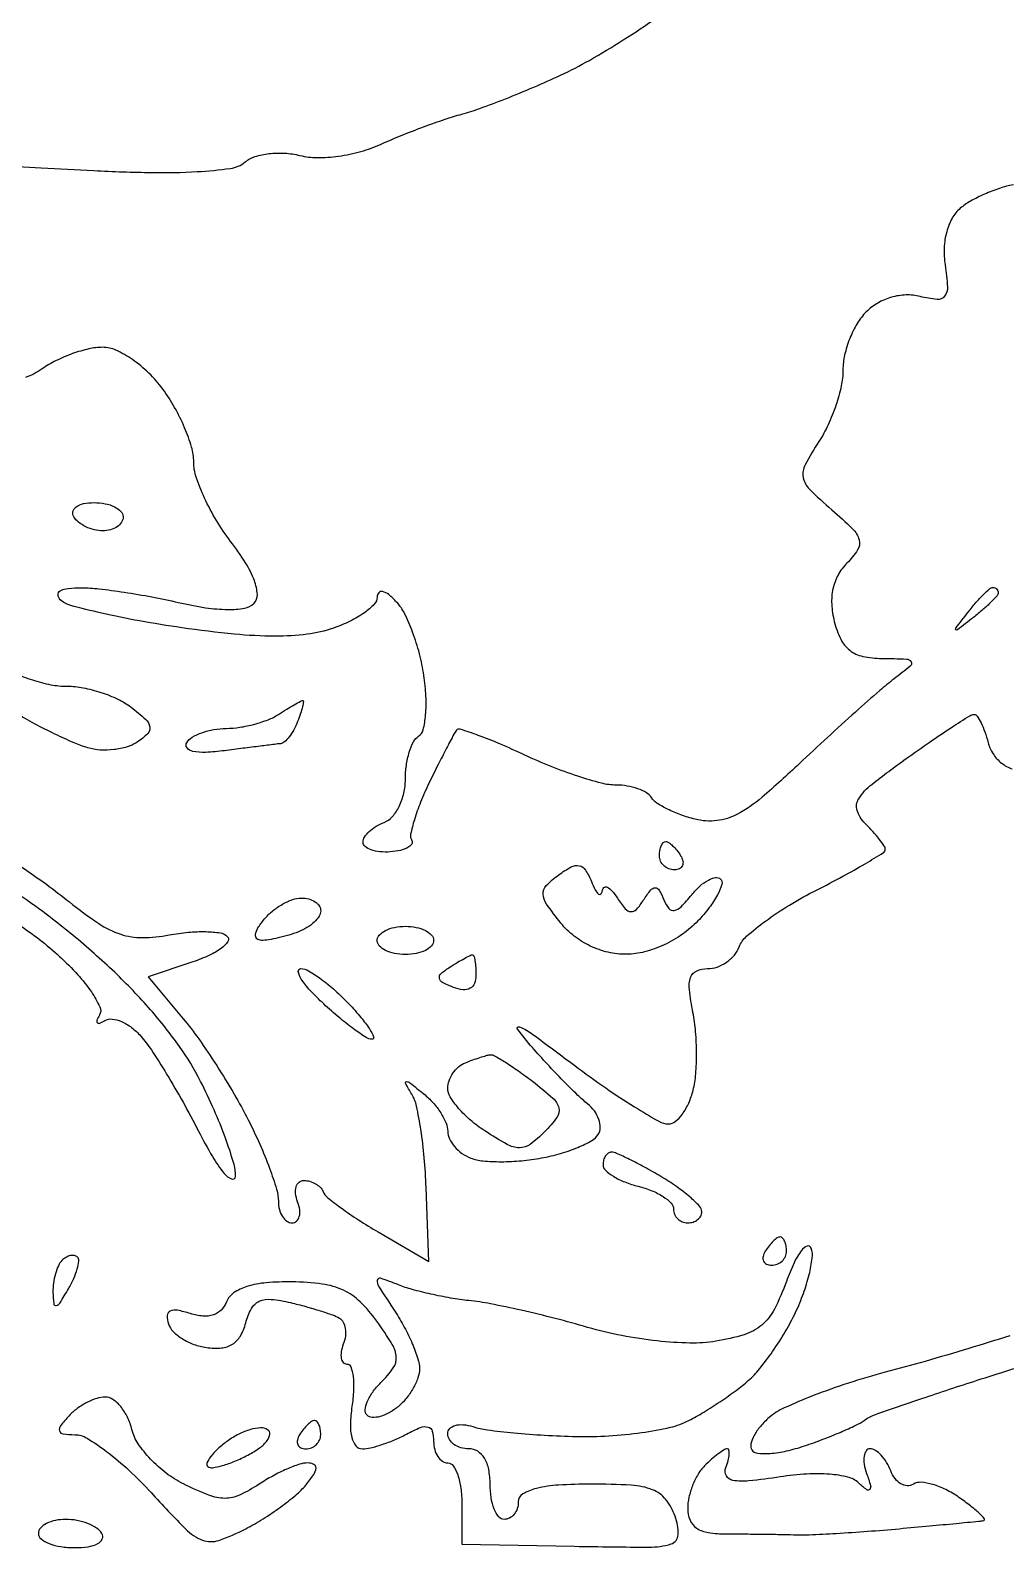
# Model space of a CAD drawing. Extents: x 0 to 102, y 0 to 135.
# Drawn here: x 20.51 to 26.36, y 86.55 to 95.64 of the extents above; entities that cross this region are included whole.
import ezdxf

# ---------------------------------------------------------------- set-up
doc = ezdxf.new("R2010")
doc.units = 0
doc.header["$MEASUREMENT"] = 0

msp = doc.modelspace()

# ---------------------------------------------------------------- linework, layer by layer
for points in [[(20.289188, 94.827389, 0.000199), (20.574658, 94.812258, 0.000149), (20.888977, 94.795818, 0.008701), (21.238069, 94.78375, 0.01843), (21.508613, 94.789081, 0.019747), (21.708898, 94.808377, 0.140206), (21.797328, 94.847246, -0.097746), (21.855703, 94.878974, -0.046412), (21.939745, 94.896906, -0.043579), (22.034192, 94.899775, -0.047326), (22.125051, 94.88592, 0.06205), (22.229068, 94.87317, 0.034378), (22.356846, 94.88222, 0.033029), (22.490371, 94.910048, 0.038112), (22.612599, 94.954346, -0.009859), (22.732083, 95.00545, -0.00721), (22.866616, 95.057634, -0.007289), (22.995551, 95.103393, -0.015958), (23.0958, 95.133804, 0.021246), (23.20264, 95.167452, 0.006964), (23.357002, 95.225823, 0.006924), (23.526735, 95.295453, 0.007774), (23.688, 95.367217, 0.021011), (23.859959, 95.455925, 0.011455), (24.063542, 95.578286, 0.011397), (24.265132, 95.712354, 0.017744)], [(26.401508, 94.710915, 0.033405), (26.318523, 94.689102, 0.023484), (26.228506, 94.654107, 0.023797), (26.145158, 94.612258, 0.044983), (26.083264, 94.569657, 0.09334), (26.034708, 94.511056, 0.061087), (26.001765, 94.429472, 0.05498), (25.986996, 94.332986, 0.046978), (25.992329, 94.230207, -0.020325), (26.006318, 94.09758, -0.185755), (25.98932, 94.043187, -0.253853), (25.943848, 94.02378, -0.03804), (25.842495, 94.041164, 0.069488), (25.757905, 94.050262, 0.062024), (25.670559, 94.03657, 0.061391), (25.588403, 94.001641, 0.065283), (25.519062, 93.948376, 0.062167), (25.465797, 93.879918, 0.039116), (25.420849, 93.788936, 0.038826), (25.390187, 93.690874, 0.056419), (25.38, 93.600881, -0.053474), (25.369744, 93.505258, -0.027638), (25.337754, 93.389199, -0.027124), (25.291254, 93.272254, -0.036854), (25.236184, 93.172956, 0.022966), (25.153362, 93.032927, 0.170154), (25.141873, 92.957473, 0.152401), (25.179298, 92.887044, 0.017381), (25.31322, 92.763497, -0.015997), (25.437967, 92.649052, -0.130971), (25.477075, 92.583213, -0.215201), (25.468059, 92.522912, -0.053314), (25.403767, 92.443225, 0.070741), (25.350748, 92.372627, 0.072638), (25.320097, 92.29067, 0.066915), (25.312708, 92.197609, 0.047913), (25.328343, 92.09426, 0.051341), (25.367008, 91.987841, 0.115741), (25.420744, 91.9216, 0.113732), (25.499002, 91.885491, 0.04858), (25.614262, 91.872909, -0.006656), (25.760759, 91.869253, -0.254343), (25.78809, 91.853004, -0.369756), (25.783517, 91.826688, -0.010563), (25.687081, 91.750397, 0.01682), (25.600987, 91.680519, 0.00351), (25.455092, 91.551924, 0.00368), (25.287836, 91.40017, 0.00347), (25.119512, 91.243003, -0.012576), (24.895059, 91.040949, -0.054505), (24.747253, 90.940073, -0.093012), (24.624026, 90.901349, -0.091478), (24.494381, 90.909587, -0.025236), (24.40837, 90.935851, -0.027873), (24.328329, 90.969933, -0.028838), (24.264029, 91.006404, -0.111359), (24.232108, 91.038972, 0.12164), (24.202619, 91.067861, 0.047909), (24.150765, 91.092102, 0.043751), (24.087102, 91.108636, 0.041688), (24.020485, 91.1142, -0.063987), (23.932511, 91.125505, -0.01544), (23.791347, 91.167089, -0.015597), (23.631081, 91.225326, -0.014918), (23.472324, 91.294246, 0.008859), (23.323616, 91.360956, 0.014178), (23.194163, 91.412005, 0.007957), (23.086359, 91.449093, 0.310256), (23.063266, 91.442296, 0.048733), (23.047689, 91.418803, 0.002373), (23.004182, 91.335914, 0.003839), (22.953652, 91.236667, 0.002758), (22.898678, 91.125074, 0.01655), (22.84816, 91.011685, 0.023054), (22.811123, 90.90696, 0.020657), (22.788763, 90.820302, 0.193561), (22.795197, 90.783086, -0.289909), (22.794954, 90.760554, -0.126089), (22.771992, 90.739383, -0.07004), (22.727105, 90.722788, -0.034784), (22.666939, 90.71402, -0.04103), (22.604389, 90.714447, -0.063156), (22.551581, 90.725978, -0.086156), (22.5159, 90.746078, -0.225166), (22.5036, 90.772007, -0.14628), (22.512703, 90.802456, -0.059211), (22.540877, 90.835954, -0.051791), (22.58195, 90.867161, -0.044991), (22.6305, 90.890994, 0.122922), (22.679073, 90.925016, 0.064545), (22.720123, 90.986827, 0.058178), (22.747959, 91.06524, 0.05628), (22.7574, 91.148852, -0.034795), (22.763228, 91.232498, -0.039549), (22.780615, 91.310921, -0.043327), (22.806008, 91.373795, -0.137554), (22.83643, 91.406857, 0.199162), (22.864123, 91.445319, 0.036052), (22.878339, 91.534089, 0.033929), (22.88047, 91.646934, 0.024978), (22.868121, 91.7714, 0.026829), (22.841443, 91.901351, 0.025061), (22.800528, 92.030752, 0.025905), (22.752484, 92.141854, 0.0736), (22.704492, 92.210979, 0.031758), (22.657598, 92.25497, 0.110991), (22.620829, 92.273597, 0.279847), (22.598184, 92.266644, 0.183821), (22.5882, 92.240405, -0.195343), (22.570955, 92.197948, -0.045526), (22.51135, 92.146908, -0.040332), (22.42675, 92.096592, -0.030133), (22.326585, 92.054752, -0.052998), (22.168755, 92.017875, -0.031481), (21.975775, 92.006148, -0.024161), (21.732777, 92.018444, -0.01102), (21.417135, 92.056795, -0.008792), (21.163132, 92.097923, -0.012002), (20.935993, 92.144467, -0.008903), (20.749638, 92.190846, -0.121676), (20.68893, 92.224318, -0.192677), (20.675092, 92.253405, -0.28669), (20.688095, 92.277489, -0.104014), (20.73595, 92.292822, -0.0282), (20.81583, 92.296532, -0.026208), (20.920677, 92.289983, -0.008951), (21.071788, 92.269813, -0.00887), (21.238105, 92.24155, -0.010121), (21.396118, 92.20848, 0.018426), (21.559736, 92.177063, 0.035427), (21.692761, 92.166126, 0.04469), (21.793027, 92.173974, 0.155733), (21.850032, 92.203392, 0.216667), (21.869935, 92.256485, 0.073541), (21.851929, 92.338981, 0.049882), (21.798789, 92.445861, 0.022635), (21.709664, 92.574379, -0.027544), (21.62498, 92.699088, -0.026565), (21.553396, 92.833832, -0.02756), (21.503346, 92.959101, -0.081431), (21.4884, 93.050261, 0.071811), (21.475584, 93.139034, 0.028661), (21.434024, 93.255023, 0.02764), (21.37414, 93.376921, 0.031196), (21.30329, 93.486426, 0.041036), (21.219179, 93.582585, 0.041237), (21.120622, 93.663545, 0.044544), (21.022564, 93.719198, 0.107207), (20.941414, 93.7368, 0.056803), (20.860415, 93.727568, 0.029205), (20.762297, 93.698784, 0.028598), (20.663573, 93.656935, 0.038243), (20.579879, 93.607383, -0.066889), (20.481131, 93.556295, -0.024492)], [(20.413477, 91.785736, 0.029457), (20.521185, 91.744179, 0.029523), (20.632501, 91.71572, 0.047855), (20.729654, 91.7064, -0.047555), (20.825433, 91.69727, -0.031526), (20.932426, 91.669595, -0.031707), (21.033898, 91.629121, -0.052252), (21.11268, 91.581108, -0.020365), (21.200795, 91.508018, -0.166868), (21.225785, 91.463017, -0.248161), (21.212722, 91.422274, -0.046985), (21.15, 91.371539, -0.073624), (21.089059, 91.342905, -0.044297), (21.010674, 91.326711, -0.04334), (20.928007, 91.324348, -0.057403), (20.8539, 91.337277, -0.029982), (20.770897, 91.367328, -0.010867), (20.656915, 91.419469, -0.010732), (20.534313, 91.482092, -0.012573), (20.420914, 91.546846, 0.047976)], [(20.448133, 90.629445, -0.009076), (20.605171, 90.519642, -0.012123), (20.743364, 90.414021, 0.021929), (20.918843, 90.285272, 0.067696), (21.050755, 90.220908, 0.08233), (21.180093, 90.200768, 0.043936), (21.341614, 90.216588, -0.023185), (21.455603, 90.232545, -0.029465), (21.561766, 90.236135, -0.030089), (21.648121, 90.228754, -0.161372), (21.689754, 90.207846, -0.356982), (21.692828, 90.1771, -0.08682), (21.655042, 90.137292, -0.051842), (21.582449, 90.094302, -0.026581), (21.484023, 90.055226), (21.215936, 89.964962), (21.425207, 89.714731, -0.02078), (21.518329, 89.593482, -0.010455), (21.626103, 89.433378, -0.010363), (21.730785, 89.26296, -0.015123), (21.815239, 89.10832, -0.013403), (21.884438, 88.962403, -0.015062), (21.942901, 88.818501, -0.014433), (21.985213, 88.69372, -0.074651), (21.996, 88.62187, 0.061024), (22.002102, 88.572056, 0.079593), (22.020071, 88.529867, 0.097463), (22.046691, 88.501623, 0.156426), (22.077945, 88.4916, 0.184534), (22.105066, 88.501962, 0.147206), (22.121514, 88.528877, 0.100118), (22.123842, 88.569909, 0.055937), (22.111194, 88.6185, -0.059505), (22.098917, 88.667076, -0.105118), (22.102241, 88.708123, -0.149708), (22.120187, 88.735073, -0.173231), (22.149099, 88.7454, -0.069822), (22.184314, 88.740458, -0.061201), (22.218545, 88.725942, -0.064085), (22.24668, 88.704494, -0.097555), (22.2639, 88.67916, 0.122208), (22.290121, 88.644358, 0.012416), (22.372663, 88.580684, 0.014944), (22.476665, 88.509174, 0.011378), (22.594558, 88.436941), (22.897017, 88.260961), (22.881574, 88.703237, 0.013684), (22.870481, 88.881155, 0.015744), (22.849927, 89.05002, 0.014945), (22.823881, 89.191156, 0.082649), (22.795526, 89.262706, -0.009757), (22.75804, 89.327766, -0.565626), (22.763723, 89.337548, -0.171947), (22.784464, 89.330545, -0.003834), (22.86806, 89.263791, -0.040773), (22.922829, 89.211421, -0.039235), (22.969153, 89.150214, -0.041892), (23.001125, 89.089646, -0.100829), (23.0112, 89.040192, 0.11226), (23.021444, 88.995141, 0.066041), (23.051813, 88.948693, 0.060878), (23.096593, 88.907949, 0.062639), (23.149457, 88.879648, 0.06906), (23.221907, 88.862799, 0.022973), (23.331019, 88.857922, 0.02237), (23.453874, 88.863578, 0.023682), (23.573391, 88.880188, 0.024087), (23.686736, 88.907158, 0.028126), (23.791099, 88.943842, 0.028904), (23.87431, 88.984247, 0.127532), (23.913359, 89.021625, 0.137644), (23.925085, 89.0624, 0.086318), (23.916841, 89.111671, 0.074744), (23.890285, 89.161798, 0.064485), (23.848975, 89.204812, -0.022905), (23.789372, 89.257364, -0.006775), (23.703033, 89.343113, -0.006784), (23.60848, 89.442254, -0.00726), (23.5188, 89.541737, -0.018419), (23.430027, 89.651006, -0.767302), (23.441711, 89.665951, -0.058033), (23.520938, 89.620837, -0.002626), (23.7726, 89.433923, 0.009198), (23.957868, 89.300062, 0.012626), (24.129588, 89.187056, 0.009368), (24.275582, 89.099929, 0.129605), (24.334479, 89.084164, 0.174189), (24.375176, 89.098613, 0.064035), (24.417671, 89.143608, 0.053688), (24.455423, 89.209288, 0.042147), (24.482066, 89.287036, 0.04155), (24.497935, 89.383614, 0.020707), (24.502695, 89.507553, 0.0204), (24.497015, 89.637135, 0.028205), (24.480663, 89.752336, -0.02056), (24.459332, 89.887715, -0.109981), (24.467038, 89.961607, -0.210367), (24.50226, 90.000361, -0.10499), (24.56838, 90.0144, 0.084691), (24.625702, 90.024179, 0.066153), (24.682094, 90.05283, 0.066153), (24.729046, 90.095213, 0.084696), (24.758712, 90.145225, -0.121423), (24.802735, 90.208471, -0.021888), (24.915323, 90.299013, -0.022465), (25.059772, 90.395438, -0.018666), (25.221357, 90.48505, 0.006287), (25.379454, 90.567678, 0.009937), (25.512645, 90.642888, 0.004329), (25.622883, 90.709355, 0.260558), (25.6338, 90.728882, 0.151445), (25.627663, 90.74868, 0.014994), (25.597942, 90.78934, 0.017828), (25.558483, 90.83649, 0.013228), (25.51173, 90.885784, -0.120396), (25.465403, 90.962069, -0.221922), (25.474665, 91.032562, -0.085126), (25.552637, 91.118428, -0.010225), (25.75821, 91.272527, -0.004767), (25.902323, 91.373953, -0.007152), (26.030176, 91.459452, -0.003384), (26.139889, 91.529521, -0.141328), (26.166513, 91.5372, -0.251645), (26.184523, 91.527523, -0.030981), (26.207586, 91.487497, -0.030645), (26.230672, 91.432824, -0.020625), (26.250513, 91.368, 0.081569), (26.280538, 91.300504, 0.081632), (26.330567, 91.246177, 0.082154), (26.395046, 91.210976, 0.084142)], [(20.443889, 90.274836, -0.022464), (20.564397, 90.189003, -0.01862), (20.684773, 90.087392, -0.02371), (20.792642, 89.979455, -0.035395), (20.875136, 89.874666, -0.038695), (20.926031, 89.785529, -0.254017), (20.923247, 89.73592, 0.041591), (20.90796, 89.705857, 0.303899), (20.911051, 89.690818, 0.300402), (20.926213, 89.687833, 0.041087), (20.956422, 89.703234, -0.16711), (20.998963, 89.712855, -0.074789), (21.055143, 89.698027, -0.061826), (21.11569, 89.662483, -0.048836), (21.171216, 89.610555, -0.035032), (21.234622, 89.527363, -0.0088), (21.325763, 89.383147, -0.008942), (21.424352, 89.214155, -0.008902), (21.516984, 89.0415, 0.014146), (21.600929, 88.888899, 0.037887), (21.671636, 88.787072, 0.125558), (21.715512, 88.75452, 0.524809), (21.738261, 88.769362, 0.079273), (21.727162, 88.852889, 0.015063), (21.678671, 88.998993, 0.015735), (21.610867, 89.167753, 0.01388), (21.529871, 89.339235, 0.037533), (21.403476, 89.548169, 0.024922), (21.229677, 89.768029, 0.022632), (21.014646, 89.99246, 0.017957), (20.763419, 90.215313, 0.016779), (20.519105, 90.403425, 0.013265), (20.243084, 90.590674, 0.013473)], [(26.379837, 87.814878, -0.003666), (26.133998, 87.73874, -0.003627), (25.872183, 87.661822, -0.004871), (25.6338, 87.596168, 0.013323), (25.412565, 87.531194, 0.01474), (25.202529, 87.456476, 0.014216), (25.02769, 87.38262, 0.070291), (24.937845, 87.325226, 0.038985), (24.885033, 87.272271, 0.053396), (24.847083, 87.21673, 0.065721), (24.828235, 87.166881, 0.198498), (24.833965, 87.131746, 0.236227), (24.867418, 87.111085, 0.041019), (24.943968, 87.110524, 0.036976), (25.041546, 87.12513, 0.025474), (25.14922, 87.155328, 0.00969), (25.259971, 87.194972, 0.010276), (25.366934, 87.238151, 0.009939), (25.457401, 87.278998, 0.045581), (25.5069, 87.308339, -0.072499), (25.572074, 87.342389, -0.002348), (25.852438, 87.439046, -0.004469), (26.185493, 87.548812, -0.003086), (26.5644, 87.667374, -0.008934)]]:
    msp.add_lwpolyline(points, format="xyb")
for points in [[(20.891207, 92.8062, -0.0466), (20.957878, 92.799973, -0.066561), (21.014231, 92.781349, -0.086673), (21.052251, 92.753916, -0.195654), (21.0654, 92.7216, -0.142666), (21.056004, 92.689339, -0.09965), (21.02959, 92.661851, -0.08433), (20.990091, 92.643333, -0.067639), (20.943493, 92.637, -0.061875), (20.892983, 92.643275, -0.051278), (20.842037, 92.661851, -0.053305), (20.798262, 92.689212, -0.08825), (20.7693, 92.7216, -0.202618), (20.764342, 92.753589, -0.181468), (20.783542, 92.781349, -0.104212), (20.828131, 92.800148, -0.047867)], [(26.278659, 92.2986, -0.099038), (26.290849, 92.296162, -0.097945), (26.301217, 92.289217, -0.097945), (26.308162, 92.278849, -0.099038), (26.3106, 92.266659, -0.184603), (26.303735, 92.248698, -0.013803), (26.26711, 92.209993, -0.017649), (26.219266, 92.165413, -0.012436), (26.16255, 92.118609, -0.001576), (26.066994, 92.044154, -0.377591), (26.0568, 92.0448, -0.377591), (26.056154, 92.054994, -0.001576), (26.130609, 92.15055, -0.012436), (26.177413, 92.207266, -0.017649), (26.221993, 92.25511, -0.013803), (26.260698, 92.291735, -0.184603)], [(22.141395, 91.620505, -0.483829), (22.146379, 91.61504, -0.018548), (22.140152, 91.584143, -0.020982), (22.128554, 91.54349, -0.011632), (22.111194, 91.4949, -0.033276), (22.088551, 91.44591, -0.040363), (22.060822, 91.4036, -0.04481), (22.032339, 91.373049, -0.15786), (22.008099, 91.36229, 0.004761), (21.973426, 91.358317, 0.000437), (21.887479, 91.347562, 0.000565), (21.785007, 91.33453, 0.000443), (21.673867, 91.320168, -0.020427), (21.559754, 91.310037, -0.063972), (21.483138, 91.316185, -0.169158), (21.44837, 91.337167, -0.32205), (21.44621, 91.368178, -0.120865), (21.479296, 91.400691, -0.047479), (21.537508, 91.428181, -0.043415), (21.608966, 91.447156, -0.04147), (21.683743, 91.453895, 0.036864), (21.764001, 91.460385, 0.026589), (21.851928, 91.478901, 0.02703), (21.934078, 91.505647, 0.051278), (21.996, 91.5372, -0.005507), (22.045962, 91.568713, -0.007853), (22.091056, 91.595499, -0.004741), (22.129376, 91.616975, -0.10827)], [(24.317507, 90.7758, -0.151918), (24.335335, 90.770255, -0.038439), (24.359214, 90.750949, -0.035638), (24.384343, 90.723583, -0.029505), (24.4071, 90.6912, -0.082592), (24.420341, 90.658874, -0.161196), (24.417709, 90.631451, -0.182303), (24.399821, 90.613223, -0.108972), (24.369793, 90.6066, -0.093332), (24.335593, 90.61304, -0.09642), (24.306518, 90.631451, -0.099167), (24.287058, 90.65892, -0.105053), (24.2802, 90.6912, -0.042167), (24.282936, 90.723589, -0.061769), (24.291159, 90.750949, -0.081139), (24.303241, 90.769501, -0.210953)], [(23.872404, 90.536858, 0.022326), (23.895114, 90.487341, 0.093498), (23.915143, 90.461593, 0.39429), (23.928836, 90.461975, 0.178444), (23.937149, 90.4797, -0.200284), (23.947575, 90.499689, -0.290742), (23.966734, 90.502172, -0.10623), (23.995098, 90.480668, -0.032393), (24.027695, 90.4374, 0.029326), (24.075256, 90.373459, 0.202534), (24.109319, 90.35603, 0.233131), (24.142484, 90.36946, 0.038827), (24.185359, 90.425823, -0.022718), (24.228022, 90.485819, -0.23078), (24.254742, 90.498845, -0.271877), (24.278493, 90.4849, -0.030077), (24.306944, 90.425823, 0.071052), (24.336433, 90.375557, 0.278019), (24.368781, 90.363527, 0.15433), (24.409704, 90.385489, 0.022214), (24.4736, 90.457235, -0.037487), (24.523187, 90.509605, -0.059498), (24.573427, 90.545388, -0.082288), (24.616671, 90.560482, -0.243929), (24.645725, 90.551275, -0.278697), (24.653912, 90.518077, -0.048148), (24.627727, 90.455801, -0.040355), (24.578659, 90.380069, -0.025752), (24.51046, 90.300252, -0.050507), (24.418459, 90.220966, -0.043482), (24.307842, 90.15712, -0.044622), (24.191424, 90.114971, -0.06311), (24.082261, 90.100462, -0.058773), (23.972867, 90.112691, -0.053765), (23.865787, 90.150107, -0.053667), (23.768963, 90.20958, -0.058087), (23.689849, 90.286925, -0.016581), (23.603178, 90.401529, -0.142856), (23.582578, 90.461564, -0.20791), (23.601701, 90.511877, -0.04096), (23.676288, 90.576733, -0.035166), (23.750836, 90.623839, -0.175218), (23.799029, 90.630942, -0.200964), (23.83664, 90.605363, -0.047924)], [(22.133259, 90.4374, -0.062978), (22.177818, 90.431765, -0.08107), (22.215566, 90.415208, -0.098254), (22.240826, 90.390663, -0.15213), (22.2498, 90.361851, -0.144282), (22.240175, 90.329191, -0.059761), (22.210491, 90.293411, -0.052351), (22.167176, 90.26019, -0.045844), (22.115981, 90.234951, -0.018978), (22.058292, 90.215291, -0.015764), (21.995609, 90.198684, -0.016054), (21.937175, 90.187122, -0.040834), (21.894122, 90.1836, -0.188738), (21.867559, 90.193997, -0.244702), (21.858858, 90.218236, -0.1073), (21.873367, 90.258095, -0.032471), (21.9114, 90.3105, -0.048188), (21.960309, 90.359056, -0.041499), (22.020015, 90.400123, -0.04354), (22.081003, 90.428282, -0.086594)], [(22.7574, 90.2682, -0.048028), (22.822154, 90.261966, -0.068025), (22.876897, 90.243349, -0.088204), (22.913785, 90.215907, -0.191087), (22.9266, 90.1836, -0.191087), (22.913785, 90.151293, -0.088204), (22.876897, 90.123851, -0.068025), (22.822154, 90.105234, -0.048028), (22.7574, 90.099, -0.048028), (22.692646, 90.105234, -0.068025), (22.637902, 90.123851, -0.088204), (22.601015, 90.151293, -0.191087), (22.5882, 90.1836, -0.191087), (22.601015, 90.215907, -0.088204), (22.637902, 90.243349, -0.068025), (22.692646, 90.261966, -0.048028)], [(23.15925, 90.097705, -0.354066), (23.167533, 90.091799, -0.025117), (23.174187, 90.062123, -0.02658), (23.178877, 90.022295, -0.016017), (23.1804, 89.974755, -0.093544), (23.17123, 89.926172, -0.176772), (23.145193, 89.896666, -0.15226), (23.102969, 89.888297, -0.065056), (23.046407, 89.901928, -0.027745), (22.980062, 89.931706, -0.234956), (22.961305, 89.95733, -0.265879), (22.971546, 89.985442, -0.034191), (23.025257, 90.024878, -0.007095), (23.070022, 90.052372, -0.009687), (23.111165, 90.075777, -0.006897), (23.146024, 90.094105, -0.102629)], [(22.130168, 90.0144, -0.133618), (22.177159, 90.001614, -0.025186), (22.252194, 89.952272, -0.025316), (22.336319, 89.883871, -0.020832), (22.419, 89.8029, -0.014366), (22.491024, 89.721679, -0.029699), (22.541485, 89.653528, -0.04575), (22.566651, 89.60595, -0.535281), (22.556955, 89.5914, -0.145372), (22.521872, 89.60182, -0.013652), (22.447055, 89.653528, -0.0166), (22.359915, 89.721894, -0.012307), (22.268122, 89.8029, -0.018545), (22.186724, 89.884193, -0.042773), (22.13351, 89.952272, -0.095219), (22.115453, 89.996436, -0.473543)], [(23.265, 89.49824, -0.158409), (23.291025, 89.49293, -0.010682), (23.357003, 89.453664, -0.014498), (23.4347, 89.401956, -0.010315), (23.5188, 89.339755, -0.016341), (23.641898, 89.238132, -0.153835), (23.676876, 89.180137, -0.220678), (23.665537, 89.123309, -0.037616), (23.592024, 89.037182, -0.037375), (23.504864, 88.961605, -0.165348), (23.441144, 88.94106, -0.124257), (23.367761, 88.960824, -0.01743), (23.232474, 89.042875, -0.032065), (23.147788, 89.106476, -0.037027), (23.076199, 89.177618, -0.040159), (23.026027, 89.245823, -0.13938), (23.0112, 89.29798, -0.086509), (23.019095, 89.343267, -0.065152), (23.042264, 89.388287, -0.064558), (23.076521, 89.426233, -0.081172), (23.11695, 89.450771, -0.008954), (23.160539, 89.467458, -0.00936), (23.204062, 89.482317, -0.009087), (23.242093, 89.493753, -0.040268)], [(23.992197, 88.9146, 0.147888), (23.972978, 88.908788, 0.098941), (23.956604, 88.892443, 0.082531), (23.945565, 88.868008, 0.065003), (23.9418, 88.839171, 0.208396), (23.956019, 88.806538, 0.050787), (24.003928, 88.770307, 0.043524), (24.072317, 88.736508, 0.031538), (24.1533, 88.71066, -0.034719), (24.234269, 88.684247, -0.046776), (24.302672, 88.648792, -0.05533), (24.350216, 88.610168, -0.196992), (24.3648, 88.574588, 0.101021), (24.371264, 88.542919, 0.09839), (24.389651, 88.515978, 0.097465), (24.417111, 88.49793, 0.09709), (24.4494, 88.4916, 0.076905), (24.48172, 88.496601, 0.089774), (24.509149, 88.511093, 0.100767), (24.527485, 88.532652, 0.126654), (24.534, 88.55796, 0.193124), (24.520388, 88.591888, 0.024246), (24.461825, 88.647461, 0.025655), (24.382402, 88.709028, 0.018644), (24.288297, 88.76946, 0.008312), (24.190513, 88.82505, 0.011141), (24.099965, 88.871965, 0.008455), (24.02334, 88.907931, 0.105877)], [(25.004293, 88.407, 0.151918), (24.986465, 88.401455, 0.038439), (24.962586, 88.382149, 0.035638), (24.937457, 88.354783, 0.029505), (24.9147, 88.3224, 0.082592), (24.901459, 88.290074, 0.161196), (24.904091, 88.262651, 0.182303), (24.921979, 88.244423, 0.108972), (24.952007, 88.2378, 0.093332), (24.986207, 88.24424, 0.09642), (25.015282, 88.262651, 0.099167), (25.034742, 88.29012, 0.105053), (25.0416, 88.3224, 0.042167), (25.038864, 88.354789, 0.061769), (25.030641, 88.382149, 0.081139), (25.018559, 88.400701, 0.210953)], [(20.791155, 88.286445, 0.154511), (20.773101, 88.295817, 0.097827), (20.749194, 88.295271, 0.080251), (20.723045, 88.284887, 0.061883), (20.6988, 88.266, 0.090291), (20.677313, 88.234947, 0.037424), (20.659723, 88.18682, 0.03547), (20.648151, 88.13107, 0.038261), (20.644973, 88.07565, 0.022266), (20.649301, 88.007827, 0.446695), (20.664292, 87.997072, 0.200091), (20.686984, 88.013027, 0.009073), (20.737327, 88.096095, 0.025833), (20.769092, 88.157853, 0.036971), (20.790174, 88.215699, 0.040891), (20.799424, 88.262816, 0.22822)], [(25.190235, 88.340345, 0.418674), (25.165919, 88.352152, 0.14836), (25.131312, 88.326626, 0.052643), (25.086987, 88.251922, 0.020489), (25.041328, 88.140642, -0.03193), (24.968799, 87.974776, -0.098238), (24.892898, 87.879347, -0.101283), (24.787712, 87.821725, -0.035195), (24.618502, 87.782297, -0.044465), (24.463179, 87.771455, -0.022205), (24.266384, 87.783984, -0.021169), (24.054185, 87.816123, -0.022512), (23.84984, 87.865625, 0.008139), (23.655902, 87.918549, 0.007157), (23.451866, 87.967575, 0.007209), (23.266493, 88.006521, 0.021414), (23.1381, 88.025904, -0.016063), (23.028562, 88.041245, -0.012083), (22.909219, 88.064869, -0.012248), (22.797966, 88.092578, -0.027357), (22.715329, 88.120264, 0.012355), (22.608171, 88.159778, 0.472833), (22.589041, 88.147923, 0.17624), (22.596729, 88.112928, 0.003723), (22.694179, 87.961756, -0.021779), (22.750759, 87.866611, -0.022069), (22.798578, 87.767315, -0.022513), (22.832342, 87.67752, -0.078822), (22.842, 87.616635, -0.085988), (22.832727, 87.563113, -0.043619), (22.804123, 87.50079, -0.041617), (22.762393, 87.439881, -0.048595), (22.713056, 87.390103, -0.045132), (22.659553, 87.353302, -0.061463), (22.60543, 87.331083, -0.0772), (22.55885, 87.325812, -0.188172), (22.527741, 87.339459, -0.224109), (22.516345, 87.371224, -0.075959), (22.528714, 87.420054, -0.057781), (22.561169, 87.477379, -0.038721), (22.610211, 87.534668, 0.0411), (22.684453, 87.622234, 0.173804), (22.702967, 87.687372, 0.122266), (22.678766, 87.762774, 0.016221), (22.585379, 87.903362, 0.045135), (22.486383, 88.018773, 0.08496), (22.385488, 88.088109, 0.075407), (22.259086, 88.124737, 0.029439), (22.077289, 88.13797, 0.024453), (21.923532, 88.132571, 0.052971), (21.807536, 88.110283, 0.075017), (21.727843, 88.072234, 0.153489), (21.685216, 88.018541, -0.1036), (21.653523, 87.969406, -0.119867), (21.606226, 87.940221, -0.100233), (21.543835, 87.933048, -0.055559), (21.468372, 87.948057, 0.029903), (21.390789, 87.967664, 0.156745), (21.347667, 87.962324, 0.281629), (21.330092, 87.935938, 0.089482), (21.336967, 87.887128, 0.117027), (21.365224, 87.841186, 0.056873), (21.419435, 87.797993, 0.051876), (21.489209, 87.763816, 0.051605), (21.564647, 87.744657, 0.058596), (21.654164, 87.742103, 0.118014), (21.720732, 87.76442, 0.123039), (21.76823, 87.813646, 0.066827), (21.800325, 87.891896, -0.060437), (21.834184, 87.977535, -0.163378), (21.881412, 88.021504, -0.131793), (21.952838, 88.033302, -0.033952), (22.069105, 88.013792, -0.008663), (22.159554, 87.990556, -0.009328), (22.246928, 87.964726, -0.00893), (22.321007, 87.939852, -0.043291), (22.361317, 87.921446, -0.145413), (22.384339, 87.897567, -0.082266), (22.396862, 87.859026, -0.070123), (22.397331, 87.812112, -0.059163), (22.385123, 87.763943, 0.048626), (22.372612, 87.718601, 0.088954), (22.372817, 87.680363, 0.138749), (22.385193, 87.655294, 0.212227), (22.407003, 87.6456, -0.321037), (22.430491, 87.628786, -0.052648), (22.443586, 87.571046, -0.041338), (22.446472, 87.489092, -0.024578), (22.437046, 87.3918, 0.028805), (22.427575, 87.284615, 0.068116), (22.435998, 87.205059, 0.114118), (22.460772, 87.156137, 0.222251), (22.49956, 87.138, 0.05954), (22.549037, 87.143913, 0.02078), (22.618087, 87.163726, 0.020296), (22.69299, 87.192054, 0.022313), (22.762962, 87.225577, -0.024808), (22.847128, 87.265385, -0.1627), (22.893064, 87.268588, -0.26886), (22.918504, 87.243508, -0.06691), (22.9266, 87.183277, 0.063296), (22.932912, 87.133619, 0.081304), (22.951451, 87.091551, 0.098371), (22.978936, 87.063402, 0.151449), (23.0112, 87.0534, -0.248634), (23.04368, 87.036184, -0.065523), (23.070949, 86.981854, -0.050645), (23.089638, 86.903136, -0.032987), (23.0958, 86.809838), (23.0958, 86.566277), (23.770623, 86.554013, 0.003531), (24.217493, 86.549048, 0.073635), (24.349546, 86.568056, 0.322254), (24.392186, 86.6233, 0.097358), (24.374272, 86.734124, 0.079759), (24.31716, 86.835384, 0.134429), (24.238932, 86.89252, 0.077036), (24.111276, 86.919701, 0.014008), (23.868657, 86.9265, 0.015653), (23.675649, 86.920456, 0.044068), (23.542253, 86.900201, 0.072964), (23.46087, 86.867276, 0.266186), (23.434208, 86.82075, -0.078508), (23.427822, 86.780353, -0.090578), (23.409351, 86.746064, -0.100772), (23.381865, 86.72314, -0.124202), (23.3496, 86.715, -0.226478), (23.317204, 86.730468, -0.074992), (23.289851, 86.777128, -0.057076), (23.271186, 86.845508, -0.038131), (23.265, 86.9265, 0.04716), (23.256656, 87.01477, 0.088208), (23.23116, 87.0816, 0.118484), (23.19055, 87.122956, 0.140575), (23.1381, 87.138, -0.069441), (23.089599, 87.144769, -0.085494), (23.048477, 87.164526, -0.100025), (23.020982, 87.193866, -0.13928), (23.0112, 87.228301, -0.193565), (23.023432, 87.258714, -0.134071), (23.055613, 87.27798, -0.09186), (23.104502, 87.282376, -0.053503), (23.162393, 87.270615, 0.044354), (23.249149, 87.251335, 0.008868), (23.406855, 87.233551, 0.009312), (23.591761, 87.219483, 0.008565), (23.782291, 87.211823, 0.020986), (23.97677, 87.215502, 0.019973), (24.173519, 87.235406, 0.020384), (24.34576, 87.26702, 0.064095), (24.455948, 87.30728, 0.016871), (24.545498, 87.357612, 0.011041), (24.645345, 87.421312, 0.01111), (24.73999, 87.487769, 0.020846), (24.812898, 87.546256, 0.043485), (24.880429, 87.616443, 0.018429), (24.958749, 87.721122, 0.018069), (25.034647, 87.839701, 0.022543), (25.095967, 87.95518, 0.023869), (25.14343, 88.068918, 0.026901), (25.177724, 88.182259, 0.027603), (25.196111, 88.2806, 0.114341)], [(20.957863, 87.4482, 0.079905), (20.907588, 87.440114, 0.040242), (20.84824, 87.415065, 0.038636), (20.78964, 87.378566, 0.04632), (20.7411, 87.3354, 0.022477), (20.689759, 87.275234, 0.244558), (20.684179, 87.244872, 0.296369), (20.705763, 87.226817, 0.030103), (20.775738, 87.2226, -0.13846), (20.849027, 87.201908, -0.024687), (20.9677, 87.120771, -0.025025), (21.101035, 87.008668, -0.020279), (21.232617, 86.875948, 0.009438), (21.441216, 86.65622, 0.107188), (21.540888, 86.591069, 0.176564), (21.638496, 86.589521, 0.03591), (21.800056, 86.65887, 0.020586), (21.90405, 86.718194, 0.017242), (22.009316, 86.789297, 0.017587), (22.101075, 86.861059, 0.044827), (22.16057, 86.920922, 0.023147), (22.20749, 86.983101, 0.128126), (22.221553, 87.022196, 0.307206), (22.209106, 87.044675, 0.11779), (22.172582, 87.0534, 0.081096), (22.122182, 87.045171, 0.021825), (22.046289, 87.015969, 0.021508), (21.961814, 86.974749, 0.020768), (21.880173, 86.925976, -0.035462), (21.762746, 86.860424, -0.111037), (21.674987, 86.841068, -0.093824), (21.579045, 86.859637, -0.021117), (21.426555, 86.927829, -0.046814), (21.323772, 86.99174, -0.040462), (21.229119, 87.076573, -0.042456), (21.155728, 87.16839, -0.086099), (21.118333, 87.252653, 0.050496), (21.091299, 87.327454, 0.05994), (21.05095, 87.390758, 0.070245), (21.004109, 87.433816, 0.151925)], [(21.931347, 87.252572, 0.153713), (21.889466, 87.263201, 0.055017), (21.828003, 87.252876, 0.048162), (21.758595, 87.225748, 0.040653), (21.691346, 87.184507, 0.025392), (21.632883, 87.137022, 0.044484), (21.590464, 87.091394, 0.061222), (21.56805, 87.053812, 0.33504), (21.573133, 87.03221, 0.215708), (21.600996, 87.024552, 0.029926), (21.661027, 87.037756, 0.029847), (21.734284, 87.063342, 0.021173), (21.813133, 87.100275, 0.034679), (21.883411, 87.143334, 0.073054), (21.929465, 87.187537, 0.138785), (21.944705, 87.225226, 0.289089)], [(22.212493, 87.3072, 0.151918), (22.194665, 87.301655, 0.038439), (22.170786, 87.282349, 0.035638), (22.145657, 87.254983, 0.029505), (22.1229, 87.2226, 0.082592), (22.109659, 87.190274, 0.161196), (22.112291, 87.162851, 0.182303), (22.130179, 87.144623, 0.108972), (22.160207, 87.138, 0.093332), (22.194407, 87.14444, 0.09642), (22.223482, 87.162851, 0.099167), (22.242942, 87.19032, 0.105053), (22.2498, 87.2226, 0.042167), (22.247064, 87.254989, 0.061769), (22.238841, 87.282349, 0.081139), (22.226759, 87.300901, 0.210953)], [(24.686871, 87.138, 0.142852), (24.667892, 87.132465, 0.018463), (24.632733, 87.108178, 0.020322), (24.592314, 87.075356, 0.015679), (24.55092, 87.03648, 0.062656), (24.512033, 86.986401, 0.039123), (24.479221, 86.919655, 0.038786), (24.456839, 86.847594, 0.055964), (24.4494, 86.781336, 0.097335), (24.463309, 86.710563, 0.151223), (24.502522, 86.662886, 0.109229), (24.572689, 86.636095, 0.037256), (24.68205, 86.628134, -0.002088), (24.783493, 86.627894, -0.00153), (24.896062, 86.626813, -0.001545), (25.002658, 86.625134, -0.003427), (25.0839, 86.623045, 0.018502), (25.177839, 86.623463, 0.004001), (25.340079, 86.631492, 0.004169), (25.527852, 86.643864, 0.003975), (25.7184, 86.659538, 0.00062), (25.899592, 86.676121, 0.000911), (26.05876, 86.69118, 0.000418), (26.194437, 86.70438, 0.017242), (26.223674, 86.708271, 0.579217), (26.227627, 86.718966, 0.030791), (26.19663, 86.75174, 0.023527), (26.144906, 86.795719, 0.011648), (26.075476, 86.846801, 0.037216), (25.997193, 86.893367, 0.045017), (25.917596, 86.924445, 0.051104), (25.847987, 86.937123, 0.159226), (25.802254, 86.926039, -0.149218), (25.76588, 86.916467, -0.123569), (25.727279, 86.927768, -0.099609), (25.692211, 86.959106, -0.069249), (25.666451, 87.005738, 0.044768), (25.64164, 87.056339, 0.051642), (25.609194, 87.099148, 0.059063), (25.574398, 87.128519, 0.146809), (25.542804, 87.138, 0.240411), (25.519334, 87.126023, 0.122482), (25.506626, 87.09451, 0.077136), (25.507315, 87.04669, 0.04252), (25.522006, 86.98995, -0.013206), (25.545497, 86.917103, -0.25338), (25.54068, 86.894589, -0.40017), (25.522654, 86.892737, -0.020924), (25.474006, 86.933776, 0.126285), (25.409229, 86.96844, 0.041015), (25.301143, 86.985676, 0.034666), (25.163707, 86.986617, 0.022042), (25.004539, 86.969595, -0.011017), (24.816869, 86.945331, -0.069368), (24.720628, 86.948409, -0.230217), (24.681407, 86.976588, -0.2188), (24.678236, 87.025769, 0.02541), (24.692292, 87.068818, 0.047033), (24.698537, 87.105032, 0.070938), (24.696927, 87.129832, 0.35495)], [(20.722007, 86.715, 0.049547), (20.65917, 86.708758, 0.069539), (20.606036, 86.690149, 0.089706), (20.570276, 86.662699, 0.186414), (20.5578, 86.6304, 0.230178), (20.573554, 86.597991, 0.073461), (20.621395, 86.570651, 0.055981), (20.691384, 86.551981, 0.037227), (20.774293, 86.5458, 0.035659), (20.855648, 86.55161, 0.083483), (20.913561, 86.570107, 0.1651), (20.940341, 86.597846, 0.253782), (20.9385, 86.6304, 0.111412), (20.906688, 86.662849, 0.050262), (20.853337, 86.690149, 0.046318), (20.788698, 86.708733, 0.046881)]]:
    msp.add_lwpolyline(points, format="xyb", close=True)

doc.saveas('drawing.dxf')
